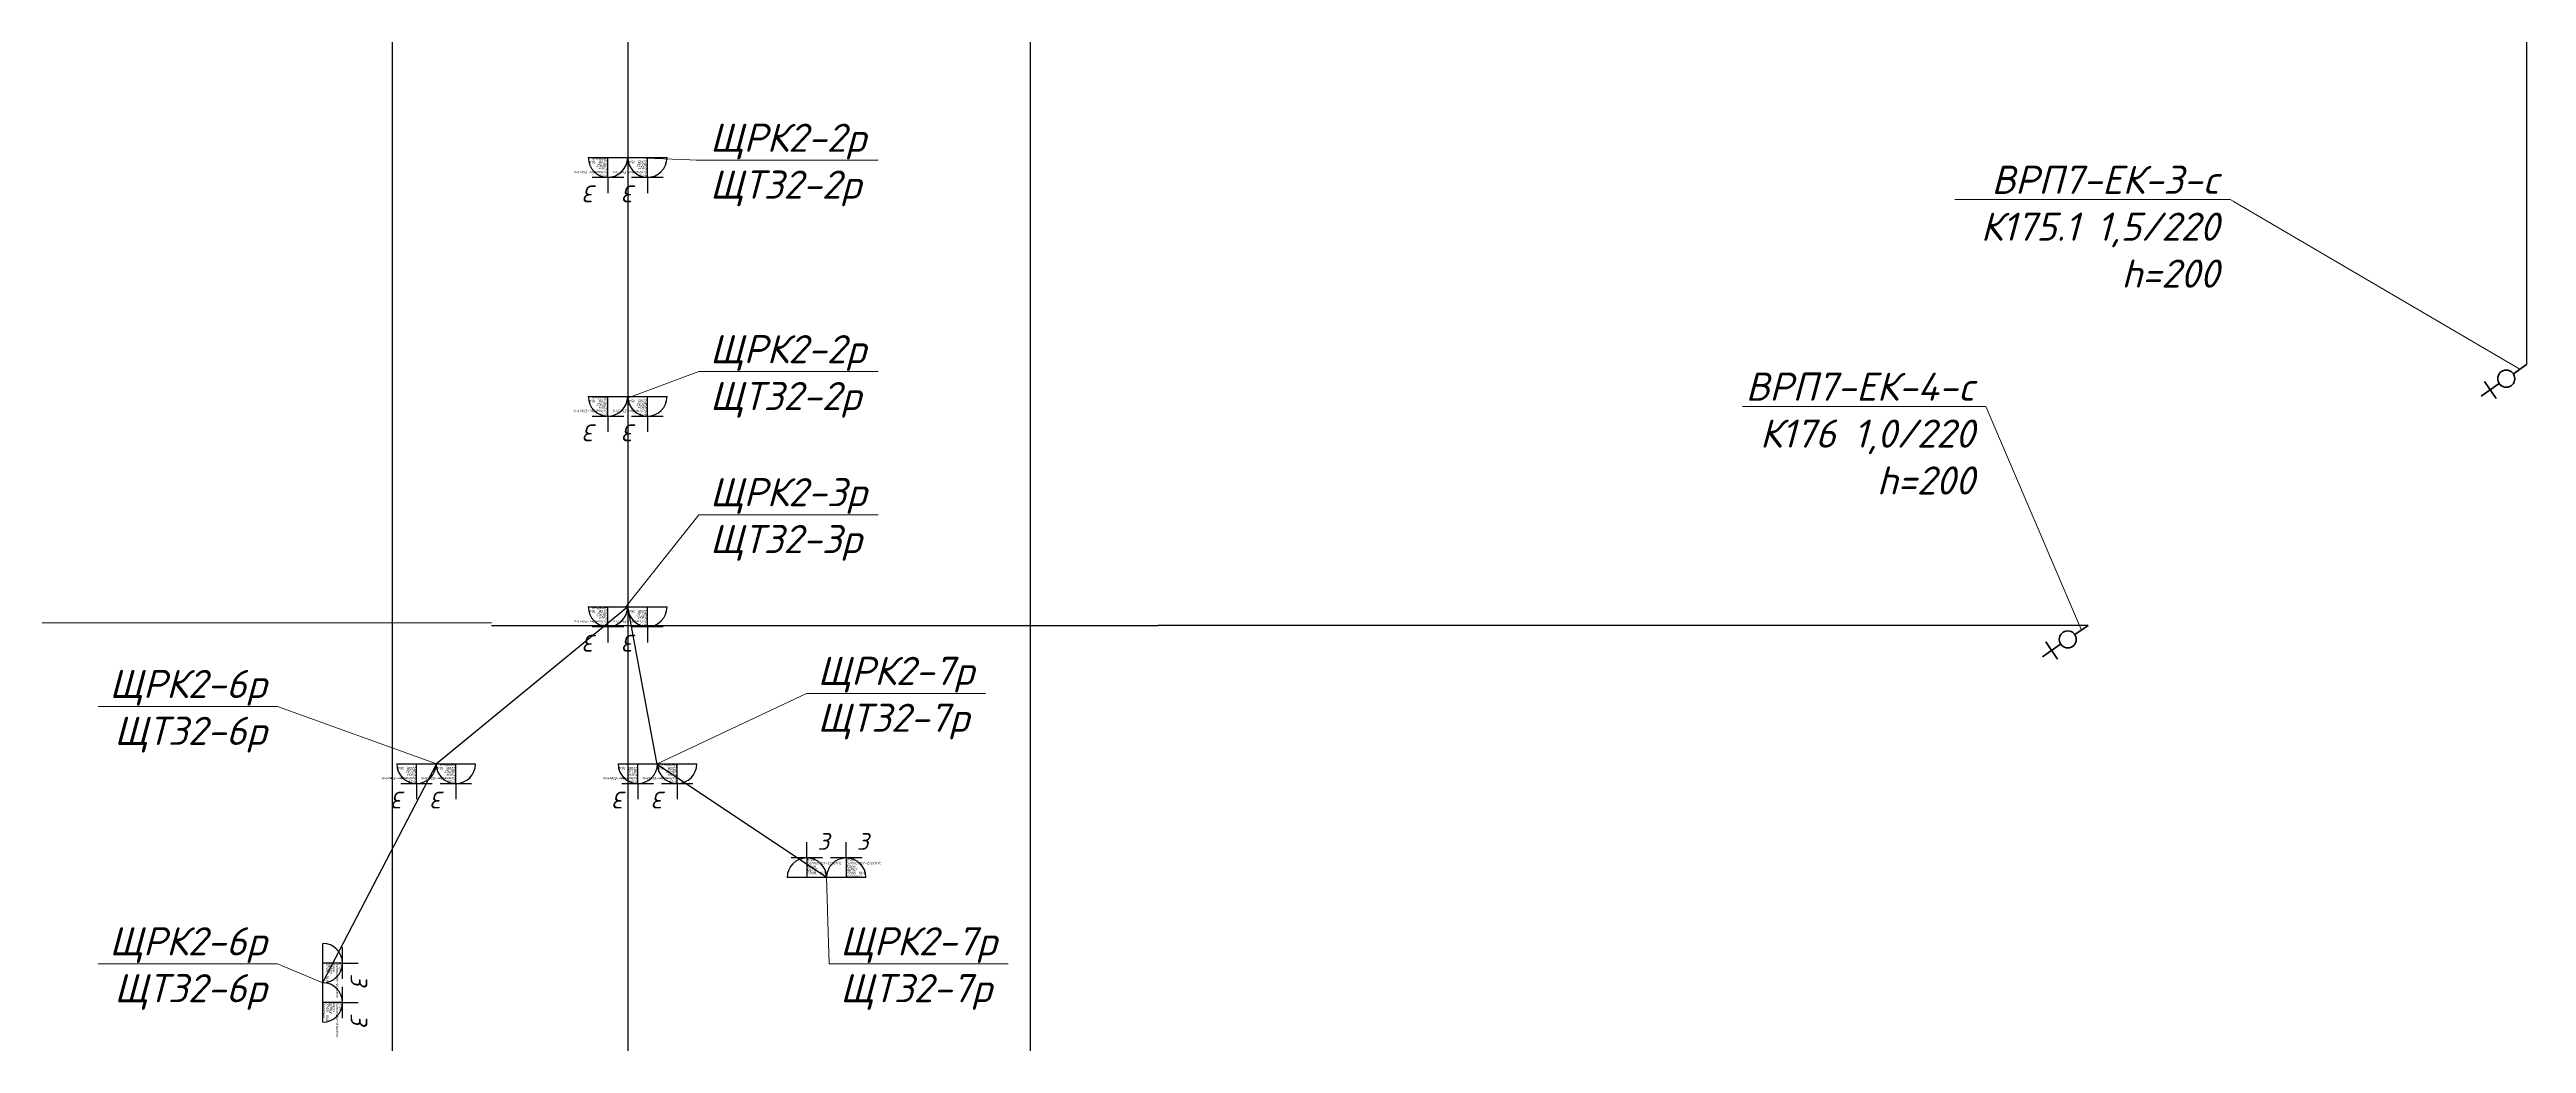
# Model space of a CAD drawing. Header units: millimetres. Extents: x -164867 to 807677, y -316775 to 513985.
# Drawn here: x 209175 to 231187, y 248903 to 257738 of the extents above; entities that cross this region are included whole.
import ezdxf
from ezdxf import colors
from ezdxf.entities.mleader import LeaderData, LeaderLine
from ezdxf.enums import TextEntityAlignment as Align
from ezdxf.math import Vec2, Vec3

# ---------------------------------------------------------------- set-up
doc = ezdxf.new("R2010")
doc.units = ezdxf.units.MM
doc.layers.add('E_Hidden atributes', color=2, linetype='Continuous', plot=False)
for name, color, linetype, lineweight in [('E_В лотку', 5, 'Kabl_in_Lotok', 30), ('E_Обладнання', 84, 'Continuous', 35), ('E_Позначення', 7, 'Continuous', 15), ('E_Розп. мережі', 5, 'Continuous', 30)]:
    doc.layers.add(name, color=color, linetype=linetype, lineweight=lineweight)
doc.styles.add('GOST 2.304', font='isocpeui.ttf')
doc.styles.add('orientation to layout', font='isocpeui.ttf')
doc.styles.add('ГОСТ 2.304', font='isocpeui.ttf')
doc.linetypes.add('Kabl_in_Lotok', pattern='A,10,[130,ltypeshp.shx,S=1,R=0,X=0,Y=0],1,[130,ltypeshp.shx,S=1,R=90,X=0,Y=-1],1,[130,ltypeshp.shx,S=1,R=0,X=0,Y=0],10', length=22)
doc.linetypes.add('Kabl_in_Tube', pattern='A,10,[133,ltypeshp.shx,S=1,R=0,X=0,Y=0],10', length=20)

# ---------------------------------------------------------------- blocks, each defined once
blk = doc.blocks.new('*U506')
at = {"color": 0, "linetype": 'Continuous', "lineweight": 30}
for p, q in [((140, 275), (-140, 275)), ((0, 275), (0, 415)), ((0, 275), (0, 415)), ((0, 275), (0, 415)), ((0, 275), (0, 100)), ((175, 100), (-175, 100))]:
    blk.add_line(p, q, dxfattribs=at)
blk.add_arc((0, 100), 175, 0, 180, dxfattribs=at)
at = {"color": 0, "style": 'orientation to layout'}
blk.add_attdef('AMOUNT', text='', height=150, dxfattribs=at).set_placement((147, 422), align=Align.MIDDLE_CENTER)
at = {"layer": 'E_Hidden atributes', "style": 'GOST 2.304'}
for tag, p in [('IP', (0, 248)), ('VENDOR', (0, 218)), ('INSTALATION', (0, 188)), ('LOCATION', (0, 158)), ('COLOR', (0, 100)), ('VOLTAGE_CURRENT', (0, 128))]:
    blk.add_attdef(tag, p, '', height=25, dxfattribs=at)
blk = doc.blocks.new('_None')
blk = doc.blocks.new('электровывод')
at = {"color": 0, "linetype": 'ByBlock', "lineweight": -2}
for p, q in [((-123, 124), (-205, 207)), ((-202, 127), (-125, 204)), ((-59, 60), (0, 0))]:
    blk.add_line(p, q, dxfattribs=at)
blk.add_circle((-91, 92), 44.9, dxfattribs=at)

msp = doc.modelspace()

# ---------------------------------------------------------------- linework, layer by layer
at = {"layer": 'E_В лотку', "ltscale": 100}
for points in [[(213038.63, 266056.81), (213038.63, 265697.6), (217888.74, 265697.6), (217888.74, 219242.99), (219229.59, 219242.99), (216257.42, 219242.99)], [(222111.07, 261471.04), (231187.42, 261471.04), (231187.42, 254936.84)], [(212218.61, 260697.36), (212218.61, 226005.61)], [(145985.29, 250858.22), (145985.29, 252626.73), (213101.83, 252644.1)], [(213101.83, 252618.33), (219023.75, 252618.33)], [(227291.07, 252618.33), (219023.75, 252618.33)]]:
    msp.add_lwpolyline(points, dxfattribs=at)
at = {"layer": 'E_Розп. мережі', "color": 30, "linetype": 'Kabl_in_Tube', "ltscale": 60, "true_color": 0xf8991e}
msp.add_lwpolyline([(216080.39, 250377.09), (214575.7, 251383.91), (214312.71, 252783.45), (212613.57, 251389.03), (211601.68, 249443.02)], dxfattribs=at)

# ---------------------------------------------------------------- block references
at = {"layer": 'E_Обладнання', "color": 1}
for p, rotation in [((214137.71, 256877.41), 180), ((214137.71, 254753.5), 180), ((214137.71, 252883.45), 180), ((212785.39, 251489.03), 180), ((214752.19, 251489.03), 180), ((211502.58, 249267.64), 270)]:
    msp.add_blockref('*U506', p, dxfattribs=dict(at, rotation=rotation)).add_auto_attribs({'AMOUNT': '3', 'INSTALATION': 'Каси', 'IP': 'IP20', 'VENDOR': 'Schneider-Electric', 'LOCATION': 'ЩРК2', 'VOLTAGE_CURRENT': '220В, 16А', 'COLOR': 'Червона'})
at = {"layer": 'E_Обладнання'}
for p, rotation in [((214487.71, 256877.41), 180), ((214487.71, 254753.5), 180), ((214487.71, 252883.45), 180), ((212435.39, 251489.03), 180), ((214402.19, 251489.03), 180), ((211502.58, 249617.64), 270)]:
    msp.add_blockref('*U506', p, dxfattribs=dict(at, rotation=rotation)).add_auto_attribs({'AMOUNT': '3', 'INSTALATION': 'Каси', 'IP': 'IP20', 'VENDOR': 'Schneider-Electric', 'LOCATION': 'ЩТЗ2', 'VOLTAGE_CURRENT': '220В, 16А'})
at = {"layer": 'E_Обладнання', "yscale": 1.687500000021705, "zscale": 1.687500000021704}
for p, xscale, rotation in [((231187.42, 254936.84), -1.687500000021706, 169.4892115701172), ((227291.07, 252618.33), -1.687500000021705, 169.1543041377543)]:
    msp.add_blockref('электровывод', p, dxfattribs=dict(at, xscale=xscale, rotation=rotation))
at = {"layer": 'E_Обладнання'}
msp.add_blockref('*U506', (215905.39, 250276.94), dxfattribs=at).add_auto_attribs({'AMOUNT': '3', 'INSTALATION': 'Каси', 'IP': 'IP20', 'VENDOR': 'Schneider-Electric', 'LOCATION': 'ЩТЗ2', 'VOLTAGE_CURRENT': '220В, 16А'})
at = {"layer": 'E_Обладнання', "color": 1}
msp.add_blockref('*U506', (216255.39, 250276.94), dxfattribs=at).add_auto_attribs({'AMOUNT': '3', 'INSTALATION': 'Каси', 'IP': 'IP20', 'VENDOR': 'Schneider-Electric', 'LOCATION': 'ЩРК2', 'VOLTAGE_CURRENT': '220В, 16А', 'COLOR': 'Червона'})

# ---------------------------------------------------------------- next in the draw order: leaders
at = {"layer": 'E_Позначення'}
ml = msp.add_multileader_mtext('Standard', dxfattribs=at)
ml.set_content('ЩРК2-2р\\PЩТЗ2-2р', color=256, style='ГОСТ 2.304')
ml.set_leader_properties(color=256, linetype='ByLayer', lineweight=-1)
ml.set_arrow_properties(name='NONE')
ml.build(insert=Vec2(0, 0))
ml.multileader.update_dxf_attribs({"has_dogleg": 0, "text_left_attachment_type": 6, "text_right_attachment_type": 6, "dogleg_length": 0, "arrow_head_size": 1})
ctx = ml.context
ctx.base_point, ctx.char_height, ctx.arrow_head_size, ctx.landing_gap_size, ctx.plane_origin = Vec3(214945.06, 256753.93), 250, 1, 100, Vec3(201702.33, 257961.17)
ctx.left_attachment, ctx.right_attachment = 6, 6
notes = []
notes.append((ctx, [(0, (1, 1, 0), (214945.06, 256753.93), (1, 0), 0, [(0, [(214312.71, 256777.41)], 0, [])])]))
ctx.mtext.insert, ctx.mtext.flow_direction = Vec3(215045.06, 257078.93), 5
ctx.mtext.has_bg_fill, ctx.mtext.bg_color, ctx.mtext.bg_scale_factor, ctx.mtext.bg_transparency, ctx.mtext.use_window_bg_color = 1, -1027028792, 1.5, 0, 1
ml = msp.add_multileader_mtext('Standard', dxfattribs=at)
ml.set_content('ВРП7-ЕК-3-c\\PК175.1 1,5/220\\Ph=200', color=256, style='ГОСТ 2.304')
ml.set_leader_properties(color=256, linetype='ByLayer', lineweight=-1)
ml.set_arrow_properties(name='NONE')
ml.build(insert=Vec2(0, 0))
ml.multileader.update_dxf_attribs({"has_dogleg": 0, "text_left_attachment_type": 6, "text_right_attachment_type": 6, "dogleg_length": 0, "arrow_head_size": 1})
ctx = ml.context
ctx.base_point, ctx.char_height, ctx.arrow_head_size, ctx.landing_gap_size, ctx.plane_origin = Vec3(226142.82, 256404.88), 250, 1, 100, Vec3(252230.2, 253446.13)
ctx.left_attachment, ctx.right_attachment, ctx.text_align_type = 6, 6, 2
notes.append((ctx, [(1, (1, 1, 0), (228554.94, 256404.88), (-1, 0), 0, [(0, [(231128.82, 254896.11)], 0, [])])]))
ctx.mtext.insert, ctx.mtext.alignment, ctx.mtext.flow_direction = Vec3(228454.94, 256704.88), 3, 5
ctx.mtext.has_bg_fill, ctx.mtext.bg_color, ctx.mtext.bg_scale_factor, ctx.mtext.bg_transparency, ctx.mtext.use_window_bg_color = 1, -1027028792, 1.5, 0, 1
ml = msp.add_multileader_mtext('Standard', dxfattribs=at)
ml.set_content('ЩРК2-2р\\PЩТЗ2-2р', color=256, style='ГОСТ 2.304')
ml.set_leader_properties(color=256, linetype='ByLayer', lineweight=-1)
ml.set_arrow_properties(name='NONE')
ml.build(insert=Vec2(0, 0))
ml.multileader.update_dxf_attribs({"has_dogleg": 0, "text_left_attachment_type": 6, "text_right_attachment_type": 6, "dogleg_length": 0, "arrow_head_size": 1})
ctx = ml.context
ctx.base_point, ctx.char_height, ctx.arrow_head_size, ctx.landing_gap_size, ctx.plane_origin = Vec3(214945.06, 254874.57), 250, 1, 100, Vec3(201693.96, 255978.37)
ctx.left_attachment, ctx.right_attachment = 6, 6
notes.append((ctx, [(0, (1, 1, 0), (214945.06, 254874.57), (1, 0), 0, [(0, [(214316.21, 254642.52)], 0, [])])]))
ctx.mtext.insert, ctx.mtext.flow_direction = Vec3(215045.06, 255199.57), 5
ctx.mtext.has_bg_fill, ctx.mtext.bg_color, ctx.mtext.bg_scale_factor, ctx.mtext.bg_transparency, ctx.mtext.use_window_bg_color = 1, -1027028792, 1.5, 0, 1
ml = msp.add_multileader_mtext('Standard', dxfattribs=at)
ml.set_content('ЩРК2-3р\\PЩТЗ2-3р', color=256, style='ГОСТ 2.304')
ml.set_leader_properties(color=256, linetype='ByLayer', lineweight=-1)
ml.set_arrow_properties(name='NONE')
ml.build(insert=Vec2(0, 0))
ml.multileader.update_dxf_attribs({"has_dogleg": 0, "text_left_attachment_type": 6, "text_right_attachment_type": 6, "dogleg_length": 0, "arrow_head_size": 1})
ctx = ml.context
ctx.base_point, ctx.char_height, ctx.arrow_head_size, ctx.landing_gap_size, ctx.plane_origin = Vec3(214945.06, 253603.23), 250, 1, 100, Vec3(201683.63, 253966.09)
ctx.left_attachment, ctx.right_attachment = 6, 6
notes.append((ctx, [(0, (1, 1, 0), (214945.06, 253603.23), (1, 0), 0, [(0, [(214294, 252782.32)], 0, [])])]))
ctx.mtext.insert, ctx.mtext.flow_direction = Vec3(215045.06, 253928.23), 5
ctx.mtext.has_bg_fill, ctx.mtext.bg_color, ctx.mtext.bg_scale_factor, ctx.mtext.bg_transparency, ctx.mtext.use_window_bg_color = 1, -1027028792, 1.5, 0, 1
ml = msp.add_multileader_mtext('Standard', dxfattribs=at)
ml.set_content('ЩРК2-6р\\PЩТЗ2-6р', color=256, style='ГОСТ 2.304')
ml.set_leader_properties(color=256, linetype='ByLayer', lineweight=-1)
ml.set_arrow_properties(name='NONE')
ml.build(insert=Vec2(0, 0))
ml.multileader.update_dxf_attribs({"has_dogleg": 0, "text_left_attachment_type": 6, "text_right_attachment_type": 6, "dogleg_length": 0, "arrow_head_size": 1})
ctx = ml.context
ctx.base_point, ctx.char_height, ctx.arrow_head_size, ctx.landing_gap_size, ctx.plane_origin = Vec3(209548.46, 251898.49), 250, 1, 100, Vec3(196788.75, 253428.3)
ctx.left_attachment, ctx.right_attachment, ctx.text_align_type = 6, 6, 2
notes.append((ctx, [(1, (1, 1, 0), (211199.78, 251898.49), (-1, 0), 0, [(0, [(212613.57, 251389.03)], 0, [])])]))
ctx.mtext.insert, ctx.mtext.alignment, ctx.mtext.flow_direction = Vec3(211099.78, 252223.49), 3, 5
ctx.mtext.has_bg_fill, ctx.mtext.bg_color, ctx.mtext.bg_scale_factor, ctx.mtext.bg_transparency, ctx.mtext.use_window_bg_color = 1, -1027028792, 1.5, 0, 1
ml = msp.add_multileader_mtext('Standard', dxfattribs=at)
ml.set_content('ЩРК2-7р\\PЩТЗ2-7р', color=256, style='ГОСТ 2.304')
ml.set_leader_properties(color=256, linetype='ByLayer', lineweight=-1)
ml.set_arrow_properties(name='NONE')
ml.build(insert=Vec2(0, 0))
ml.multileader.update_dxf_attribs({"has_dogleg": 0, "text_left_attachment_type": 6, "text_right_attachment_type": 6, "dogleg_length": 0, "arrow_head_size": 1})
ctx = ml.context
ctx.base_point, ctx.char_height, ctx.arrow_head_size, ctx.landing_gap_size, ctx.plane_origin = Vec3(215901.05, 252015), 250, 1, 100, Vec3(203840.91, 253428.3)
ctx.left_attachment, ctx.right_attachment = 6, 6
notes.append((ctx, [(0, (1, 1, 0), (215901.05, 252015), (1, 0), 0, [(0, [(214575.82, 251389.03)], 0, [])])]))
ctx.mtext.insert, ctx.mtext.flow_direction = Vec3(216001.05, 252340), 5
ctx.mtext.has_bg_fill, ctx.mtext.bg_color, ctx.mtext.bg_scale_factor, ctx.mtext.bg_transparency, ctx.mtext.use_window_bg_color = 1, -1027028792, 1.5, 0, 1
ml = msp.add_multileader_mtext('Standard', dxfattribs=at)
ml.set_content('ЩРК2-7р\\PЩТЗ2-7р', color=256, style='ГОСТ 2.304')
ml.set_leader_properties(color=256, linetype='ByLayer', lineweight=-1)
ml.set_arrow_properties(name='NONE')
ml.build(insert=Vec2(0, 0))
ml.multileader.update_dxf_attribs({"has_dogleg": 0, "text_left_attachment_type": 6, "text_right_attachment_type": 6, "dogleg_length": 0, "arrow_head_size": 1})
ctx = ml.context
ctx.base_point, ctx.char_height, ctx.arrow_head_size, ctx.landing_gap_size, ctx.plane_origin = Vec3(216102.57, 249611.08), 250, 1, 100, Vec3(203840.91, 251140.89)
ctx.left_attachment, ctx.right_attachment = 6, 6
notes.append((ctx, [(0, (1, 1, 0), (216102.57, 249611.08), (1, 0), 0, [(0, [(216080.01, 250376.94)], 0, [])])]))
ctx.mtext.insert, ctx.mtext.flow_direction = Vec3(216202.57, 249936.08), 5
ctx.mtext.has_bg_fill, ctx.mtext.bg_color, ctx.mtext.bg_scale_factor, ctx.mtext.bg_transparency, ctx.mtext.use_window_bg_color = 1, -1027028792, 1.5, 0, 1
ml = msp.add_multileader_mtext('Standard', dxfattribs=at)
ml.set_content('ЩРК2-6р\\PЩТЗ2-6р', color=256, style='ГОСТ 2.304')
ml.set_leader_properties(color=256, linetype='ByLayer', lineweight=-1)
ml.set_arrow_properties(name='NONE')
ml.build(insert=Vec2(0, 0))
ml.multileader.update_dxf_attribs({"has_dogleg": 0, "text_left_attachment_type": 6, "text_right_attachment_type": 6, "dogleg_length": 0, "arrow_head_size": 1})
ctx = ml.context
ctx.base_point, ctx.char_height, ctx.arrow_head_size, ctx.landing_gap_size, ctx.plane_origin = Vec3(209548.46, 249611.08), 250, 1, 100, Vec3(196788.75, 251140.89)
ctx.left_attachment, ctx.right_attachment, ctx.text_align_type = 6, 6, 2
notes.append((ctx, [(1, (1, 1, 0), (211199.78, 249611.08), (-1, 0), 0, [(0, [(211602.58, 249442.64)], 0, [])])]))
ctx.mtext.insert, ctx.mtext.alignment, ctx.mtext.flow_direction = Vec3(211099.78, 249936.08), 3, 5
ctx.mtext.has_bg_fill, ctx.mtext.bg_color, ctx.mtext.bg_scale_factor, ctx.mtext.bg_transparency, ctx.mtext.use_window_bg_color = 1, -1027028792, 1.5, 0, 1
for ctx, leaders in notes:
    for number, flags, end, landing, length, lines in leaders:
        leader = LeaderData()
        leader.index, (leader.has_last_leader_line, leader.has_dogleg_vector, leader.attachment_direction) = number, flags
        leader.last_leader_point, leader.dogleg_vector, leader.dogleg_length = Vec3(end), Vec3(landing), length
        for number, points, colour, breaks in lines:
            line = LeaderLine()
            line.index, line.vertices, line.color, line.breaks = number, Vec3.list(points), colors.encode_raw_color(colour), breaks
            leader.lines.append(line)
        ctx.leaders.append(leader)

# ---------------------------------------------------------------- next in the draw order: linework, layer by layer
at = {"layer": 'E_Розп. мережі', "color": 30, "linetype": 'Kabl_in_Tube', "ltscale": 60, "true_color": 0xf8991e}
msp.add_lwpolyline([(217672.07, 266383.54), (214312.71, 260678.48), (214312.71, 235998.34)], dxfattribs=at)

# ---------------------------------------------------------------- next in the draw order: leaders
at = {"layer": 'E_Позначення'}
ml = msp.add_multileader_mtext('Standard', dxfattribs=at)
ml.set_content('ВРП8.1-Т179.1\\PВРП8.1-Т179.2\\PВРП8.1-1р\\PВРП8.1-2р\\PВРП8.1-3р\\PВРП7-ЕК-1-c\\P...\\PВРП7-ЕК-7-c\\Pз відм. -4.050\\Pна відм. 0.000\\PВРП8.1-В13\\PК7-с\\Pз відм. -4.050\\Pна покрівлю\\PЩО-4-с\\Pз відм. -4.050\\Pна відм. +9.450\\PЩ017-с\\Pз відм. -4.050\\Pна з відм. -4.050\\P(через відм. 0.000)', color=256, style='ГОСТ 2.304')
ml.set_leader_properties(color=256, linetype='ByLayer', lineweight=-1)
ml.set_arrow_properties(name='NONE')
ml.build(insert=Vec2(0, 0))
ml.multileader.update_dxf_attribs({"has_dogleg": 0, "text_left_attachment_type": 6, "text_right_attachment_type": 6, "dogleg_length": 0, "arrow_head_size": 1})
ctx = ml.context
ctx.base_point, ctx.char_height, ctx.arrow_head_size, ctx.landing_gap_size, ctx.plane_origin = Vec3(204630.12, 258106.21), 250, 1, 100, Vec3(212212.65, 262552.84)
ctx.left_attachment, ctx.right_attachment, ctx.text_align_type = 6, 6, 2
notes = []
notes.append((ctx, [(1, (1, 1, 0), (207803.6, 258106.21), (-1, 0), 0, [(0, [(212670.32, 265470.85)], 0, [])])]))
ctx.mtext.insert, ctx.mtext.alignment, ctx.mtext.flow_direction = Vec3(207703.6, 258431.21), 3, 5
ctx.mtext.has_bg_fill, ctx.mtext.bg_color, ctx.mtext.bg_scale_factor, ctx.mtext.bg_transparency, ctx.mtext.use_window_bg_color = 1, -1027028792, 1.5, 0, 1
ml = msp.add_multileader_mtext('Standard', dxfattribs=at)
ml.set_content('ВРП7-ЕК-4-c\\PК176 1,0/220\\Ph=200', color=256, style='ГОСТ 2.304')
ml.set_leader_properties(color=256, linetype='ByLayer', lineweight=-1)
ml.set_arrow_properties(name='NONE')
ml.build(insert=Vec2(0, 0))
ml.multileader.update_dxf_attribs({"has_dogleg": 0, "text_left_attachment_type": 6, "text_right_attachment_type": 6, "dogleg_length": 0, "arrow_head_size": 1})
ctx = ml.context
ctx.base_point, ctx.char_height, ctx.arrow_head_size, ctx.landing_gap_size, ctx.plane_origin = Vec3(224022.11, 254565.82), 250, 1, 100, Vec3(248333.85, 251127.63)
ctx.left_attachment, ctx.right_attachment, ctx.text_align_type = 6, 6, 2
notes.append((ctx, [(1, (1, 1, 0), (226381.96, 254565.82), (-1, 0), 0, [(0, [(227232.23, 252577.95)], 0, [])])]))
ctx.mtext.insert, ctx.mtext.alignment, ctx.mtext.flow_direction = Vec3(226281.96, 254865.82), 3, 5
ctx.mtext.has_bg_fill, ctx.mtext.bg_color, ctx.mtext.bg_scale_factor, ctx.mtext.bg_transparency, ctx.mtext.use_window_bg_color = 1, -1027028792, 1.5, 0, 1
for ctx, leaders in notes:
    for number, flags, end, landing, length, lines in leaders:
        leader = LeaderData()
        leader.index, (leader.has_last_leader_line, leader.has_dogleg_vector, leader.attachment_direction) = number, flags
        leader.last_leader_point, leader.dogleg_vector, leader.dogleg_length = Vec3(end), Vec3(landing), length
        for number, points, colour, breaks in lines:
            line = LeaderLine()
            line.index, line.vertices, line.color, line.breaks = number, Vec3.list(points), colors.encode_raw_color(colour), breaks
            leader.lines.append(line)
        ctx.leaders.append(leader)

# ---------------------------------------------------------------- next in the draw order: leaders
ml = msp.add_multileader_mtext('Standard', dxfattribs=at)
ml.set_content('ВРП8.2-ЩМУ ДВ4\\PВРП8.2-ЩМУ ПП1\\PВРП8.2-ЩМУ ПП2\\PВРП8.2-ЩМУ ПП3\\PВРП8.2-ЩМУ ПП4\\PВРП8.2-ЩМУ ПП5\\PВРП8.2-ЩМУ ПП6\\PВРП8.2-ЩМУ ПП7\\PВРП8.2-ЩМУ ПП8\\PВРП8.2-ЩМУ ПП9\\PЛТПП1-с\\PВРП8.2-Л1\\PВРП8.2-Л2\\PВРП8.2-Л3\\Pз відм. -4.050\\Pна відм. +9.450\\PВРП2-ЩМУ-ДВ2\\Pз відм. 0.000\\Pна відм. +9.450', color=256, style='ГОСТ 2.304')
ml.set_leader_properties(color=256, linetype='ByLayer', lineweight=-1)
ml.set_arrow_properties(name='NONE')
ml.build(insert=Vec2(0, 0))
ml.multileader.update_dxf_attribs({"has_dogleg": 0, "text_left_attachment_type": 6, "text_right_attachment_type": 6, "text_top_attachment_type": 10, "dogleg_length": 0, "arrow_head_size": 1})
ctx = ml.context
ctx.base_point, ctx.char_height, ctx.arrow_head_size, ctx.landing_gap_size, ctx.plane_origin = Vec3(200364.98, 269833.54), 250, 1, 100, Vec3(204946.73, 267478.67)
ctx.left_attachment, ctx.right_attachment, ctx.text_align_type = 6, 6, 2
notes = []
notes.append((ctx, [(1, (1, 1, 0), (203365.54, 269833.54), (-1, 0), 0, [(2, [(212488.49, 266450.47)], 0, [])])]))
ctx.mtext.insert, ctx.mtext.alignment, ctx.mtext.flow_direction = Vec3(203265.54, 270133.54), 3, 5
ctx.mtext.has_bg_fill, ctx.mtext.bg_color, ctx.mtext.bg_scale_factor, ctx.mtext.bg_transparency, ctx.mtext.use_window_bg_color = 1, -1027028792, 1.5, 0, 1
for ctx, leaders in notes:
    for number, flags, end, landing, length, lines in leaders:
        leader = LeaderData()
        leader.index, (leader.has_last_leader_line, leader.has_dogleg_vector, leader.attachment_direction) = number, flags
        leader.last_leader_point, leader.dogleg_vector, leader.dogleg_length = Vec3(end), Vec3(landing), length
        for number, points, colour, breaks in lines:
            line = LeaderLine()
            line.index, line.vertices, line.color, line.breaks = number, Vec3.list(points), colors.encode_raw_color(colour), breaks
            leader.lines.append(line)
        ctx.leaders.append(leader)

doc.saveas('drawing.dxf')
